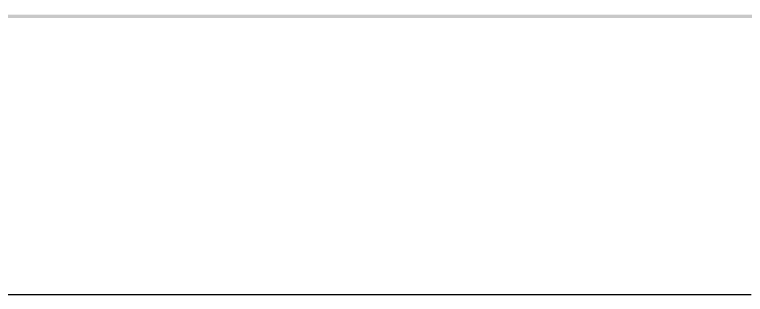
# Model space of a CAD drawing. Header units: inches. Extents: x 0 to 79.8, y 0 to 53.1.
# Drawn here: x 56.71 to 69.41, y 48.27 to 53.14 of the extents above; entities that cross this region are included whole.
import ezdxf
from ezdxf.enums import TextEntityAlignment as Align

# ---------------------------------------------------------------- set-up
doc = ezdxf.new("R2010")
doc.units = ezdxf.units.IN
doc.header["$MEASUREMENT"] = 0
doc.layers.add('PSYMS', color=7, linetype='Continuous')
doc.styles.get("Standard").update_dxf_attribs({"font": 'romans.shx'})

# ---------------------------------------------------------------- blocks, each defined once
blk = doc.blocks.new('S&L Title Block V2')
at = {"color": 2}
blk.add_trace([(0, 22.5875), (0.025, 22.5625), (33.9, 22.5875), (33.875, 22.5625)], dxfattribs=at)
for tag, height, p in [('TITLE#1', 0.15, (31.1101, 1.7386)), ('TITLE#2', 0.1, (31.1294, 1.58))]:
    blk.add_attdef(tag, text='', height=height).set_placement(p, align=Align.CENTER)
for tag, p, height in [('DRAWNBY', (28.9679, 0.7345), 0.1), ('SCALE', (30.6441, 0.7308), 0.1), ('DATE', (30.6526, 0.4486), 0.1), ('CHKBY', (28.9754, 0.4287), 0.1), ('SH#', (32.9927, 0.197), 0.125)]:
    blk.add_attdef(tag, p, '', height=height)
blk.add_attdef('JOB#', text='', height=0.125).set_placement((32.8299, 0.1952), align=Align.RIGHT)
at = {"flags": 9}
blk.add_attdef('WD_TB', (0, 0), '', height=0.1, dxfattribs=at)
blk = doc.blocks.new('SCE-42P36')
blk.add_line((5.763, 40.966), (34.701, 40.966))

msp = doc.modelspace()

# ---------------------------------------------------------------- block references
at = {"xscale": 2.352615612595368, "yscale": 2.352615612595368, "zscale": 2.352615612595368}
msp.add_blockref('S&L Title Block V2', (0, 0), dxfattribs=at)
at = {"layer": 'PSYMS'}
msp.add_blockref('SCE-42P36', (34.80992, 7.30323), dxfattribs=at)

doc.saveas('drawing.dxf')
